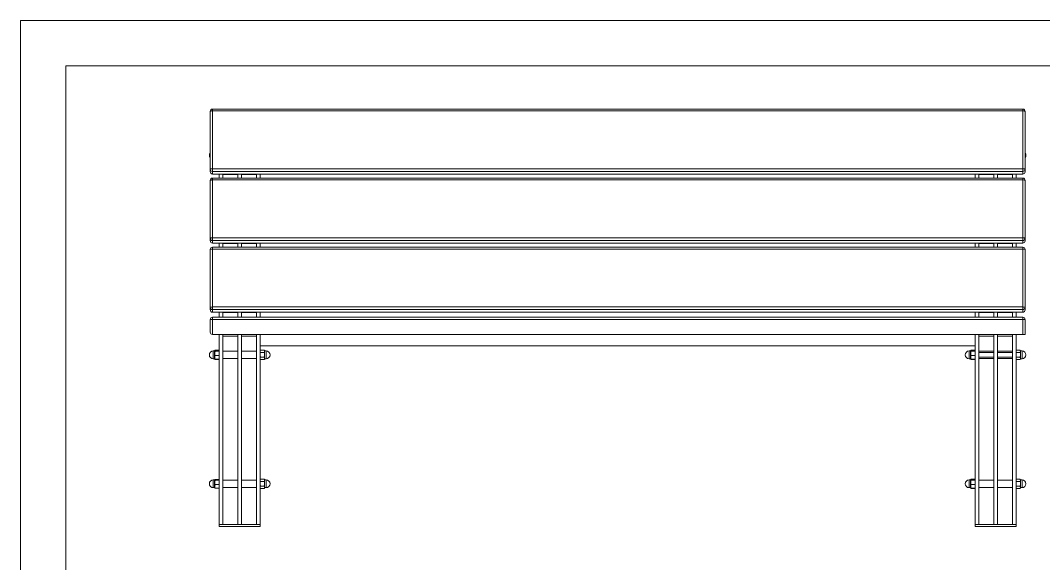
# Model space of a CAD drawing. Header units: millimetres. Extents: x -5523 to 417, y -5243 to -1043.
# Drawn here: x -5523 to -3263, y -2243 to -1043 of the extents above; entities that cross this region are included whole.
import ezdxf

# ---------------------------------------------------------------- set-up
doc = ezdxf.new("R2010")
doc.units = ezdxf.units.MM
doc.layers.add('tabelka', color=155, linetype='Continuous')

# ---------------------------------------------------------------- blocks, each defined once
blk = doc.blocks.new('FRONT')
at = {"color": 0, "linetype": 'Continuous', "lineweight": 0}
for p, q in [((-3965.4, 1310.3), (-3965.4, 1438.3)), ((-2170.4, 1443.3), (-3960.4, 1443.3)), ((-3960.4, 1443.3), (-3960.4, 1439.2)), ((-3960.4, 1439.2), (-3960.4, 1311.1)), ((-2170.4, 1439.2), (-3960.4, 1439.2)), ((-2170.4, 1439.2), (-2170.4, 1443.3)), ((-2170.4, 1311.1), (-2170.4, 1439.2)), ((-2165.4, 1438.3), (-2165.4, 1310.3)), ((-3960.4, 1311.1), (-2170.4, 1311.1)), ((-3960.4, 1311.1), (-3960.4, 1305.4)), ((-2170.4, 1311.1), (-2170.4, 1305.4)), ((-3965.4, 1305.4), (-3965.4, 1310.3)), ((-2170.4, 1305.4), (-3960.4, 1305.4)), ((-3960.4, 1305.4), (-3960.4, 1299.6)), ((-2170.4, 1299.6), (-3960.4, 1299.6)), ((-2170.4, 1290.7), (-3960.4, 1290.7)), ((-3960.4, 1290.7), (-3960.4, 1286.5)), ((-3945.4, 1290.7), (-3945.4, 1299.6)), ((-3937.4, 1299.6), (-3904.4, 1299.6)), ((-3937.4, 1290.7), (-3937.4, 1299.6)), ((-3937.4, 1298.9), (-3904.4, 1298.9)), ((-3904.4, 1290.7), (-3904.4, 1299.6)), ((-3863.4, 1299.6), (-3896.4, 1299.6)), ((-3896.4, 1290.7), (-3896.4, 1299.6)), ((-3863.4, 1298.9), (-3896.4, 1298.9)), ((-3863.4, 1290.7), (-3863.4, 1299.6)), ((-3855.4, 1290.7), (-3855.4, 1299.6)), ((-2275.4, 1290.7), (-2275.4, 1299.6)), ((-2267.4, 1299.6), (-2234.4, 1299.6)), ((-2267.4, 1290.7), (-2267.4, 1299.6)), ((-2267.4, 1298.9), (-2234.4, 1298.9)), ((-2234.4, 1290.7), (-2234.4, 1299.6)), ((-2193.4, 1299.6), (-2226.4, 1299.6)), ((-2226.4, 1290.7), (-2226.4, 1299.6)), ((-2193.4, 1298.9), (-2226.4, 1298.9)), ((-2193.4, 1290.7), (-2193.4, 1299.6)), ((-2185.4, 1290.7), (-2185.4, 1299.6)), ((-2170.4, 1299.6), (-2170.4, 1305.4)), ((-2170.4, 1286.5), (-2170.4, 1290.7)), ((-2165.4, 1310.3), (-2165.4, 1304.5)), ((-3965.4, 1157.6), (-3965.4, 1285.7)), ((-3960.4, 1286.5), (-3960.4, 1158.5)), ((-2170.4, 1286.5), (-3960.4, 1286.5)), ((-2170.4, 1158.5), (-2170.4, 1286.5)), ((-2165.4, 1285.7), (-2165.4, 1157.6)), ((-3965.4, 1152.8), (-3965.4, 1157.6)), ((-3960.4, 1158.5), (-2170.4, 1158.5)), ((-3960.4, 1158.5), (-3960.4, 1152.7)), ((-2170.4, 1152.7), (-3960.4, 1152.7)), ((-3960.4, 1152.7), (-3960.4, 1147)), ((-2170.4, 1158.5), (-2170.4, 1152.7)), ((-2170.4, 1147), (-2170.4, 1152.7)), ((-2165.4, 1157.6), (-2165.4, 1151.9)), ((-3965.4, 1005), (-3965.4, 1133)), ((-2170.4, 1147), (-3960.4, 1147)), ((-2170.4, 1138), (-3960.4, 1138)), ((-3960.4, 1138), (-3960.4, 1133.9)), ((-3960.4, 1133.9), (-3960.4, 1005.9)), ((-2170.4, 1133.9), (-3960.4, 1133.9)), ((-3945.4, 1138), (-3945.4, 1147)), ((-3937.4, 1147), (-3904.4, 1147)), ((-3937.4, 1138), (-3937.4, 1147)), ((-3937.4, 1146.3), (-3904.4, 1146.3)), ((-3904.4, 1138), (-3904.4, 1147)), ((-3863.4, 1147), (-3896.4, 1147)), ((-3896.4, 1138), (-3896.4, 1147)), ((-3863.4, 1146.3), (-3896.4, 1146.3)), ((-3863.4, 1138), (-3863.4, 1147)), ((-3855.4, 1138), (-3855.4, 1147)), ((-2275.4, 1138), (-2275.4, 1147)), ((-2267.4, 1147), (-2234.4, 1147)), ((-2267.4, 1138), (-2267.4, 1147)), ((-2267.4, 1146.3), (-2234.4, 1146.3)), ((-2234.4, 1138), (-2234.4, 1147)), ((-2193.4, 1147), (-2226.4, 1147)), ((-2226.4, 1138), (-2226.4, 1147)), ((-2193.4, 1146.3), (-2226.4, 1146.3)), ((-2193.4, 1138), (-2193.4, 1147)), ((-2185.4, 1138), (-2185.4, 1147)), ((-2170.4, 1133.9), (-2170.4, 1138)), ((-2170.4, 1005.9), (-2170.4, 1133.9)), ((-2165.4, 1133), (-2165.4, 1005)), ((-3965.4, 1000.1), (-3965.4, 1005)), ((-3960.4, 1005.9), (-2170.4, 1005.9)), ((-3960.4, 1005.9), (-3960.4, 1000.1)), ((-2170.4, 1000.1), (-3960.4, 1000.1)), ((-3960.4, 1000.1), (-3960.4, 994.3)), ((-2170.4, 1005.9), (-2170.4, 1000.1)), ((-2170.4, 994.3), (-2170.4, 1000.1)), ((-2165.4, 1005), (-2165.4, 999.3)), ((-3965.4, 978.1), (-3960.4, 978.1)), ((-3965.4, 950.1), (-3965.4, 978.1)), ((-2170.4, 994.3), (-3960.4, 994.3)), ((-3960.4, 983.1), (-2170.4, 983.1)), ((-3960.4, 983.1), (-3960.4, 978.1)), ((-3960.4, 978.1), (-3960.4, 945.1)), ((-2170.4, 978.1), (-3960.4, 978.1)), ((-3945.4, 983.1), (-3945.4, 994.3)), ((-3937.4, 994.3), (-3904.4, 994.3)), ((-3937.4, 983.1), (-3937.4, 994.3)), ((-3937.4, 993.6), (-3904.4, 993.6)), ((-3904.4, 983.1), (-3904.4, 994.3)), ((-3863.4, 994.3), (-3896.4, 994.3)), ((-3896.4, 983.1), (-3896.4, 994.3)), ((-3863.4, 993.6), (-3896.4, 993.6)), ((-3863.4, 983.1), (-3863.4, 994.3)), ((-3855.4, 983.1), (-3855.4, 994.3)), ((-2275.4, 983.1), (-2275.4, 994.3)), ((-2267.4, 994.3), (-2234.4, 994.3)), ((-2267.4, 983.1), (-2267.4, 994.3)), ((-2267.4, 993.6), (-2234.4, 993.6)), ((-2234.4, 983.1), (-2234.4, 994.3)), ((-2193.4, 994.3), (-2226.4, 994.3)), ((-2226.4, 983.1), (-2226.4, 994.3)), ((-2193.4, 993.6), (-2226.4, 993.6)), ((-2193.4, 983.1), (-2193.4, 994.3)), ((-2185.4, 983.1), (-2185.4, 994.3)), ((-2170.4, 983.1), (-2170.4, 978.1)), ((-2170.4, 945.1), (-2170.4, 978.1)), ((-2170.4, 978.1), (-2165.4, 978.1)), ((-2165.4, 978.1), (-2165.4, 945.1)), ((-2170.4, 945.1), (-3960.4, 945.1)), ((-3945.4, 525.1), (-3945.4, 945.1)), ((-3945.4, 945.1), (-3937.4, 945.1)), ((-3937.4, 945.1), (-3937.4, 941.1)), ((-3937.4, 945.1), (-3904.4, 945.1)), ((-3937.4, 525.1), (-3937.4, 945.1)), ((-3937.4, 941.1), (-3904.4, 941.1)), ((-3904.4, 945.1), (-3904.4, 941.1)), ((-3904.4, 525.1), (-3904.4, 945.1)), ((-3904.4, 945.1), (-3896.4, 945.1)), ((-3896.4, 945.1), (-3896.4, 941.1)), ((-3896.4, 945.1), (-3863.4, 945.1)), ((-3896.4, 525.1), (-3896.4, 945.1)), ((-3896.4, 941.1), (-3863.4, 941.1)), ((-3863.4, 945.1), (-3863.4, 941.1)), ((-3863.4, 525.1), (-3863.4, 945.1)), ((-3863.4, 945.1), (-3855.4, 945.1)), ((-3855.4, 525.1), (-3855.4, 945.1)), ((-2275.4, 525.1), (-2275.4, 945.1)), ((-2275.4, 945.1), (-2267.4, 945.1)), ((-2267.4, 945.1), (-2267.4, 941.1)), ((-2267.4, 945.1), (-2234.4, 945.1)), ((-2267.4, 525.1), (-2267.4, 945.1)), ((-2267.4, 941.1), (-2234.4, 941.1)), ((-2234.4, 945.1), (-2234.4, 941.1)), ((-2234.4, 525.1), (-2234.4, 945.1)), ((-2234.4, 945.1), (-2226.4, 945.1)), ((-2226.4, 945.1), (-2226.4, 941.1)), ((-2226.4, 945.1), (-2193.4, 945.1)), ((-2226.4, 525.1), (-2226.4, 945.1)), ((-2226.4, 941.1), (-2193.4, 941.1)), ((-2193.4, 945.1), (-2193.4, 941.1)), ((-2193.4, 525.1), (-2193.4, 945.1)), ((-2193.4, 945.1), (-2185.4, 945.1)), ((-2185.4, 525.1), (-2185.4, 945.1)), ((-2165.4, 945.1), (-2170.4, 945.1)), ((-3955.7, 908.6), (-3958.9, 908.6)), ((-3958.9, 908.6), (-3958.9, 903.3)), ((-3955.7, 891.6), (-3955.7, 908.6)), ((-3954.6, 910.5), (-3955.4, 909.1)), ((-3955.4, 909), (-3955.4, 903.5)), ((-3955.1, 909.4), (-3954.6, 910.5)), ((-3954.6, 910.5), (-3946.2, 910.5)), ((-3954.6, 909.7), (-3946.2, 909.7)), ((-3954.6, 908.3), (-3946.2, 908.3)), ((-3945.4, 909.1), (-3946.2, 910.5)), ((-3946.2, 910.5), (-3945.7, 909.4)), ((-3904.4, 908.1), (-3937.4, 908.1)), ((-3863.4, 908.1), (-3896.4, 908.1)), ((-2275.4, 920.1), (-3855.4, 920.1)), ((-3854.6, 910.5), (-3855.4, 909.1)), ((-3846.2, 910.5), (-3854.6, 910.5)), ((-3846.2, 905.3), (-3854.6, 905.3)), ((-3845.4, 909.1), (-3846.2, 910.5)), ((-3845.4, 907.9), (-3845.4, 909.1)), ((-3845.4, 900.1), (-3845.4, 907.9)), ((-3841.9, 908.6), (-3845.2, 908.6)), ((-3845.2, 908.6), (-3845.2, 891.6)), ((-3841.9, 900.1), (-3841.9, 908.6)), ((-2285.7, 908.6), (-2288.9, 908.6)), ((-2288.9, 908.6), (-2288.9, 903.3)), ((-2285.7, 891.6), (-2285.7, 908.6)), ((-2285.3, 909.4), (-2285.4, 909.1)), ((-2285.4, 909), (-2285.4, 903.5)), ((-2284.6, 910.1), (-2276.2, 910.1)), ((-2284.6, 909.7), (-2276.2, 909.7)), ((-2284.6, 908.3), (-2276.2, 908.3)), ((-2275.4, 909.1), (-2275.6, 909.4)), ((-2234.4, 908.1), (-2267.4, 908.1)), ((-2234.4, 905.1), (-2267.4, 905.1)), ((-2193.4, 908.1), (-2226.4, 908.1)), ((-2193.4, 905.1), (-2226.4, 905.1)), ((-2184.6, 910.5), (-2185.4, 909.1)), ((-2176.2, 910.5), (-2184.6, 910.5)), ((-2176.2, 905.3), (-2184.6, 905.3)), ((-2175.4, 909.1), (-2176.2, 910.5)), ((-2175.4, 907.9), (-2175.4, 909.1)), ((-2175.4, 900.1), (-2175.4, 907.9)), ((-2171.9, 908.6), (-2175.2, 908.6)), ((-2175.2, 908.6), (-2175.2, 891.6)), ((-2171.9, 900.1), (-2171.9, 908.6)), ((-3958.9, 903.3), (-3958.9, 891.6)), ((-3958.9, 891.6), (-3955.7, 891.6)), ((-3955.4, 903.5), (-3955.4, 894.6)), ((-3955.4, 894.6), (-3955.4, 891.1)), ((-3955.4, 891.1), (-3954.6, 889.7)), ((-3954.6, 889.7), (-3955.1, 890.8)), ((-3954.6, 898.7), (-3946.2, 898.7)), ((-3954.6, 890.5), (-3946.2, 890.5)), ((-3954.6, 889.7), (-3946.2, 889.7)), ((-3946.2, 889.7), (-3945.4, 891.1)), ((-3945.7, 890.8), (-3946.2, 889.7)), ((-3937.4, 892.1), (-3904.4, 892.1)), ((-3896.4, 892.1), (-3863.4, 892.1)), ((-3855.4, 891.1), (-3854.6, 889.7)), ((-3846.2, 894.9), (-3854.6, 894.9)), ((-3846.2, 889.7), (-3854.6, 889.7)), ((-3846.2, 889.7), (-3845.4, 891.1)), ((-3845.4, 892.3), (-3845.4, 900.1)), ((-3845.4, 891.1), (-3845.4, 892.3)), ((-3845.2, 891.6), (-3841.9, 891.6)), ((-3841.9, 891.6), (-3841.9, 900.1)), ((-2288.9, 903.3), (-2288.9, 891.6)), ((-2288.9, 891.6), (-2285.7, 891.6)), ((-2285.4, 903.5), (-2285.4, 894.6)), ((-2285.4, 894.6), (-2285.4, 891.1)), ((-2285.4, 891.1), (-2285.3, 890.8)), ((-2284.6, 890.1), (-2284.7, 890.4)), ((-2284.6, 898.7), (-2276.2, 898.7)), ((-2284.6, 890.5), (-2276.2, 890.5)), ((-2284.6, 890.1), (-2276.2, 890.1)), ((-2276.1, 890.4), (-2276.2, 890.1)), ((-2275.6, 890.8), (-2275.4, 891.1)), ((-2267.4, 895.1), (-2234.4, 895.1)), ((-2267.4, 892.1), (-2234.4, 892.1)), ((-2226.4, 895.1), (-2193.4, 895.1)), ((-2226.4, 892.1), (-2193.4, 892.1)), ((-2185.4, 891.1), (-2184.6, 889.7)), ((-2176.2, 894.9), (-2184.6, 894.9)), ((-2176.2, 889.7), (-2184.6, 889.7)), ((-2176.2, 889.7), (-2175.4, 891.1)), ((-2175.4, 892.3), (-2175.4, 900.1)), ((-2175.4, 891.1), (-2175.4, 892.3)), ((-2175.2, 891.6), (-2171.9, 891.6)), ((-2171.9, 891.6), (-2171.9, 900.1)), ((-3955.7, 623.6), (-3958.9, 623.6)), ((-3958.9, 623.6), (-3958.9, 618.3)), ((-3958.9, 618.3), (-3958.9, 606.6)), ((-3955.7, 606.6), (-3955.7, 623.6)), ((-3955.4, 624), (-3955.4, 618.5)), ((-3955.4, 618.5), (-3955.4, 609.6)), ((-3954.6, 624.7), (-3946.2, 624.7)), ((-3954.6, 623.3), (-3946.2, 623.3)), ((-3954.6, 613.7), (-3946.2, 613.7)), ((-3904.4, 623.1), (-3937.4, 623.1)), ((-3863.4, 623.1), (-3896.4, 623.1)), ((-3854.6, 625.5), (-3855.4, 624.1)), ((-3846.2, 625.5), (-3854.6, 625.5)), ((-3846.2, 620.3), (-3854.6, 620.3)), ((-3845.4, 624.1), (-3846.2, 625.5)), ((-3845.4, 622.9), (-3845.4, 624.1)), ((-3845.4, 615.1), (-3845.4, 622.9)), ((-3845.4, 607.3), (-3845.4, 615.1)), ((-3841.9, 623.6), (-3845.2, 623.6)), ((-3845.2, 623.6), (-3845.2, 606.6)), ((-3841.9, 615.1), (-3841.9, 623.6)), ((-3841.9, 606.6), (-3841.9, 615.1)), ((-2285.7, 623.6), (-2288.9, 623.6)), ((-2288.9, 623.6), (-2288.9, 618.3)), ((-2288.9, 618.3), (-2288.9, 606.6)), ((-2285.7, 606.6), (-2285.7, 623.6)), ((-2284.7, 625.3), (-2285.4, 624.1)), ((-2285.4, 624), (-2285.4, 618.5)), ((-2285.4, 618.5), (-2285.4, 609.6)), ((-2284.6, 625.5), (-2285, 624.5)), ((-2284.6, 625.5), (-2284.7, 625.3)), ((-2284.6, 625.5), (-2276.2, 625.5)), ((-2284.6, 624.7), (-2276.2, 624.7)), ((-2284.6, 623.3), (-2276.2, 623.3)), ((-2284.6, 613.7), (-2276.2, 613.7)), ((-2275.9, 624.5), (-2276.2, 625.5)), ((-2276.2, 625.3), (-2276.2, 625.5)), ((-2275.4, 624.1), (-2276.2, 625.3)), ((-2234.4, 623.1), (-2267.4, 623.1)), ((-2193.4, 623.1), (-2226.4, 623.1)), ((-2184.6, 625.5), (-2185.4, 624.1)), ((-2176.2, 625.5), (-2184.6, 625.5)), ((-2176.2, 620.3), (-2184.6, 620.3)), ((-2175.4, 624.1), (-2176.2, 625.5)), ((-2175.4, 622.9), (-2175.4, 624.1)), ((-2175.4, 615.1), (-2175.4, 622.9)), ((-2175.4, 607.3), (-2175.4, 615.1)), ((-2171.9, 623.6), (-2175.2, 623.6)), ((-2175.2, 623.6), (-2175.2, 606.6)), ((-2171.9, 615.1), (-2171.9, 623.6)), ((-2171.9, 606.6), (-2171.9, 615.1)), ((-3958.9, 606.6), (-3955.7, 606.6)), ((-3955.4, 609.6), (-3955.4, 606.1)), ((-3954.6, 605.5), (-3946.2, 605.5)), ((-3937.4, 607.1), (-3904.4, 607.1)), ((-3896.4, 607.1), (-3863.4, 607.1)), ((-3855.4, 606.1), (-3854.6, 604.7)), ((-3846.2, 609.9), (-3854.6, 609.9)), ((-3846.2, 604.7), (-3854.6, 604.7)), ((-3846.2, 604.7), (-3845.4, 606.1)), ((-3845.4, 606.1), (-3845.4, 607.3)), ((-3845.2, 606.6), (-3841.9, 606.6)), ((-2288.9, 606.6), (-2285.7, 606.6)), ((-2285.4, 609.6), (-2285.4, 606.1)), ((-2285.4, 606.1), (-2284.7, 604.8)), ((-2284.6, 604.7), (-2285.1, 605.8)), ((-2284.6, 605.5), (-2276.2, 605.5)), ((-2284.6, 604.7), (-2276.2, 604.7)), ((-2276.2, 604.8), (-2275.4, 606.1)), ((-2275.7, 605.8), (-2276.2, 604.7)), ((-2267.4, 607.1), (-2234.4, 607.1)), ((-2226.4, 607.1), (-2193.4, 607.1)), ((-2185.4, 606.1), (-2184.6, 604.7)), ((-2176.2, 609.9), (-2184.6, 609.9)), ((-2176.2, 604.7), (-2184.6, 604.7)), ((-2176.2, 604.7), (-2175.4, 606.1)), ((-2175.4, 606.1), (-2175.4, 607.3)), ((-2175.2, 606.6), (-2171.9, 606.6)), ((-3945.4, 521.1), (-3945.4, 525.1)), ((-3855.4, 525.1), (-3945.4, 525.1)), ((-3945.4, 525.1), (-3937.4, 525.1)), ((-3855.4, 521.1), (-3945.4, 521.1)), ((-3904.4, 525.1), (-3896.4, 525.1)), ((-3863.4, 525.1), (-3855.4, 525.1)), ((-3855.4, 521.1), (-3855.4, 525.1)), ((-2275.4, 525.1), (-2275.4, 521.1)), ((-2275.4, 525.1), (-2185.4, 525.1)), ((-2275.4, 525.1), (-2267.4, 525.1)), ((-2275.4, 521.1), (-2185.4, 521.1)), ((-2234.4, 525.1), (-2226.4, 525.1)), ((-2193.4, 525.1), (-2185.4, 525.1)), ((-2185.4, 525.1), (-2185.4, 521.1))]:
    blk.add_line(p, q, dxfattribs=at)
at = {"color": 0, "linetype": 'Continuous', "lineweight": 0, "flags": 128}
for points in [[(-3960.4, 1439.2), (-3961.4, 1439.2), (-3962.3, 1439.1), (-3963.2, 1439), (-3964, 1438.9), (-3964.6, 1438.8), (-3965.1, 1438.6), (-3965.3, 1438.5), (-3965.4, 1438.3)], [(-2170.4, 1439.2), (-2169.5, 1439.2), (-2168.5, 1439.1), (-2167.7, 1439), (-2166.9, 1438.9), (-2166.3, 1438.8), (-2165.8, 1438.6), (-2165.5, 1438.5), (-2165.4, 1438.3)], [(-3960.4, 1311.1), (-3961.4, 1311.1), (-3962.3, 1311.1), (-3963.2, 1311), (-3964, 1310.9), (-3964.6, 1310.8), (-3965.1, 1310.6), (-3965.3, 1310.4), (-3965.4, 1310.3)], [(-2170.4, 1311.1), (-2169.5, 1311.1), (-2168.5, 1311.1), (-2167.7, 1311), (-2166.9, 1310.9), (-2166.3, 1310.8), (-2165.8, 1310.6), (-2165.5, 1310.4), (-2165.4, 1310.3)], [(-3960.4, 1286.5), (-3961.4, 1286.5), (-3962.3, 1286.5), (-3963.2, 1286.4), (-3964, 1286.3), (-3964.6, 1286.1), (-3965.1, 1286), (-3965.3, 1285.8), (-3965.4, 1285.7)], [(-2170.4, 1286.5), (-2169.5, 1286.5), (-2168.5, 1286.5), (-2167.7, 1286.4), (-2166.9, 1286.3), (-2166.3, 1286.1), (-2165.8, 1286), (-2165.5, 1285.8), (-2165.4, 1285.7)], [(-3960.4, 1158.5), (-3961.4, 1158.5), (-3962.3, 1158.4), (-3963.2, 1158.4), (-3964, 1158.2), (-3964.6, 1158.1), (-3965.1, 1158), (-3965.3, 1157.8), (-3965.4, 1157.6)], [(-2170.4, 1158.5), (-2169.5, 1158.5), (-2168.5, 1158.4), (-2167.7, 1158.4), (-2166.9, 1158.2), (-2166.3, 1158.1), (-2165.8, 1158), (-2165.5, 1157.8), (-2165.4, 1157.6)], [(-3960.4, 1133.9), (-3961.4, 1133.9), (-3962.3, 1133.8), (-3963.2, 1133.7), (-3964, 1133.6), (-3964.6, 1133.5), (-3965.1, 1133.3), (-3965.3, 1133.2), (-3965.4, 1133)], [(-2170.4, 1133.9), (-2169.5, 1133.9), (-2168.5, 1133.8), (-2167.7, 1133.7), (-2166.9, 1133.6), (-2166.3, 1133.5), (-2165.8, 1133.3), (-2165.5, 1133.2), (-2165.4, 1133)], [(-3960.4, 1005.9), (-3961.4, 1005.8), (-3962.3, 1005.8), (-3963.2, 1005.7), (-3964, 1005.6), (-3964.6, 1005.5), (-3965.1, 1005.3), (-3965.3, 1005.2), (-3965.4, 1005)], [(-2170.4, 1005.9), (-2169.5, 1005.8), (-2168.5, 1005.8), (-2167.7, 1005.7), (-2166.9, 1005.6), (-2166.3, 1005.5), (-2165.8, 1005.3), (-2165.5, 1005.2), (-2165.4, 1005)]]:
    blk.add_lwpolyline(points, dxfattribs=at)
at = {"color": 0, "linetype": 'Continuous', "lineweight": 0}
for centre, radius, start, end in [((-3960.4, 1438.3), 5, 90, 180), ((-2170.4, 1438.3), 5, 0, 90), ((-3958.9, 1341.4), 8.5, 139.8808, 220.1192), ((-2171.9, 1341.4), 8.5, 319.8808, 40.1192), ((-3960.5, 1310.3), 4.96, 180.442, 270.4351), ((-3960.4, 1285.7), 5, 90, 180), ((-2170.4, 1310.3), 4.96, 269.5654, 359.5575), ((-2170.4, 1304.6), 4.96, 269.5654, 359.5575), ((-2170.4, 1285.7), 5, 0, 90), ((-3960.5, 1157.7), 4.96, 180.4418, 270.4351), ((-2170.4, 1157.7), 4.96, 269.5654, 359.5577), ((-3960.4, 1133), 5, 90, 180), ((-2170.4, 1151.9), 4.96, 269.5654, 359.5577), ((-2170.4, 1133), 5, 0, 90), ((-3960.5, 1005), 4.96, 180.4418, 270.4352), ((-2170.4, 1005), 4.96, 269.5653, 359.5576), ((-2170.4, 999.3), 4.96, 269.5653, 359.5577), ((-3960.4, 978.1), 5, 90, 180), ((-2170.4, 978.1), 5, 0, 90), ((-3960.4, 950.1), 5, 180, 270), ((-3958.9, 900.1), 8.5, 90, 270), ((-3955.7, 908.8), 0.25, 270, 0), ((-3845.2, 908.8), 0.25, 180, 270), ((-3841.9, 900.1), 8.5, 0, 90), ((-2288.9, 900.1), 8.5, 90, 270), ((-2285.7, 908.8), 0.25, 270, 0), ((-2175.2, 908.8), 0.25, 180, 270), ((-2171.9, 900.1), 8.5, 0, 90), ((-3955.7, 891.3), 0.25, 0, 90), ((-3845.2, 891.3), 0.25, 90, 180), ((-3841.9, 900.1), 8.5, 270, 0), ((-2285.7, 891.3), 0.25, 0, 90), ((-2175.2, 891.3), 0.25, 90, 180), ((-2171.9, 900.1), 8.5, 270, 0), ((-3958.9, 615.1), 8.5, 90, 270), ((-3955.7, 623.8), 0.25, 270, 0), ((-3845.2, 623.8), 0.25, 180, 270), ((-3841.9, 615.1), 8.5, 0, 90), ((-3841.9, 615.1), 8.5, 270, 0), ((-2288.9, 615.1), 8.5, 90, 270), ((-2285.7, 623.8), 0.25, 270, 0), ((-2175.2, 623.8), 0.25, 180, 270), ((-2171.9, 615.1), 8.5, 0, 90), ((-2171.9, 615.1), 8.5, 270, 0), ((-3955.7, 606.3), 0.25, 0, 90), ((-3845.2, 606.3), 0.25, 90, 180), ((-2285.7, 606.3), 0.25, 0, 90), ((-2175.2, 606.3), 0.25, 90, 180)]:
    blk.add_arc(centre, radius, start, end, dxfattribs=at)
for centre in [(-3960.4, 1305.4), (-3960.4, 1152.8), (-3960.4, 1000.1)]:
    blk.add_ellipse(centre, major_axis=(0, 5.79), ratio=0.863218, start_param=1.570796, end_param=3.141593, dxfattribs=at)
for points, knots in [([(-3955.4, 909), (-3955.4, 909), (-3955.4, 909.2), (-3955.2, 909.4), (-3954.8, 909.6), (-3954.6, 909.7)], [0, 0, 0, 0, 0.070089, 0.530784, 1, 1, 1, 1]), ([(-3954.6, 908.3), (-3954.9, 908.4), (-3955.3, 908.7), (-3955.4, 908.9), (-3955.4, 909)], [0, 0, 0, 0, 0.495457, 1, 1, 1, 1]), ([(-3955.4, 903.5), (-3955.3, 904.8), (-3955.2, 906.4), (-3954.7, 908), (-3954.6, 908.3)], [0, 0, 0, 0, 0.760801, 1, 1, 1, 1]), ([(-3946.2, 909.7), (-3946, 909.6), (-3945.6, 909.4), (-3945.5, 909.1), (-3945.4, 909)], [0, 0, 0, 0, 0.49546, 1, 1, 1, 1]), ([(-3945.4, 909), (-3945.4, 909), (-3945.4, 908.9), (-3945.6, 908.6), (-3946, 908.4), (-3946.2, 908.3)], [0, 0, 0, 0, 0.070091, 0.530784, 1, 1, 1, 1]), ([(-3946.2, 908.3), (-3946.1, 908), (-3945.7, 906.4), (-3945.5, 904.8), (-3945.4, 903.5)], [0, 0, 0, 0, 0.239199, 1, 1, 1, 1]), ([(-3855.4, 907.9), (-3855.4, 907.9), (-3855.4, 908.4), (-3855.2, 909.3), (-3854.8, 910.1), (-3854.6, 910.5)], [0, 0, 0, 0, 0.070089, 0.530785, 1, 1, 1, 1]), ([(-3854.6, 905.3), (-3854.9, 905.7), (-3855.3, 906.6), (-3855.4, 907.4), (-3855.4, 907.9)], [0, 0, 0, 0, 0.4954594, 1, 1, 1, 1]), ([(-3855.4, 900.1), (-3855.4, 900.5), (-3855.4, 902.3), (-3855, 904), (-3854.6, 905.3)], [0, 0, 0, 0, 0.2540795, 1, 1, 1, 1]), ([(-3846.2, 910.5), (-3846, 910.1), (-3845.6, 909.2), (-3845.5, 908.3), (-3845.4, 907.9)], [0, 0, 0, 0, 0.495457, 1, 1, 1, 1]), ([(-3845.4, 907.9), (-3845.4, 907.8), (-3845.4, 907.4), (-3845.6, 906.5), (-3846, 905.7), (-3846.2, 905.3)], [0, 0, 0, 0, 0.07009, 0.530785, 1, 1, 1, 1]), ([(-3846.2, 905.3), (-3845.9, 904), (-3845.5, 902.3), (-3845.4, 900.5), (-3845.4, 900.1)], [0, 0, 0, 0, 0.74592, 1, 1, 1, 1]), ([(-2285.4, 909), (-2285.4, 909), (-2285.4, 909.2), (-2285.3, 909.4), (-2284.8, 909.6), (-2284.6, 909.7)], [0, 0, 0, 0, 0.070089, 0.530782, 1, 1, 1, 1]), ([(-2284.6, 908.3), (-2284.9, 908.4), (-2285.3, 908.7), (-2285.4, 908.9), (-2285.4, 909)], [0, 0, 0, 0, 0.495456, 1, 1, 1, 1]), ([(-2285.4, 903.5), (-2285.3, 904.8), (-2285.2, 906.4), (-2284.7, 908), (-2284.6, 908.3)], [0, 0, 0, 0, 0.760802, 1, 1, 1, 1]), ([(-2285.2, 909.4), (-2285.2, 909.4), (-2285.1, 909.7), (-2284.9, 909.9), (-2284.6, 910.1)], [0, 0, 0, 0, 0.178574, 1, 1, 1, 1]), ([(-2276.2, 910.1), (-2276, 909.9), (-2275.7, 909.6), (-2275.6, 909.4), (-2275.6, 909.4)], [0, 0, 0, 0, 0.867156, 1, 1, 1, 1]), ([(-2276.2, 909.7), (-2276, 909.6), (-2275.6, 909.4), (-2275.5, 909.1), (-2275.4, 909)], [0, 0, 0, 0, 0.4954588, 1, 1, 1, 1]), ([(-2275.4, 909), (-2275.4, 909), (-2275.4, 908.9), (-2275.6, 908.6), (-2276, 908.4), (-2276.2, 908.3)], [0, 0, 0, 0, 0.070092, 0.530786, 1, 1, 1, 1]), ([(-2276.2, 908.3), (-2276.1, 908), (-2275.7, 906.4), (-2275.5, 904.8), (-2275.4, 903.5)], [0, 0, 0, 0, 0.239198, 1, 1, 1, 1]), ([(-2185.4, 907.9), (-2185.4, 907.9), (-2185.4, 908.4), (-2185.2, 909.3), (-2184.8, 910.1), (-2184.6, 910.5)], [0, 0, 0, 0, 0.070089, 0.530784, 1, 1, 1, 1]), ([(-2184.6, 905.3), (-2184.9, 905.7), (-2185.3, 906.6), (-2185.4, 907.4), (-2185.4, 907.9)], [0, 0, 0, 0, 0.495458, 1, 1, 1, 1]), ([(-2185.4, 900.1), (-2185.4, 900.5), (-2185.4, 902.3), (-2185, 904), (-2184.6, 905.3)], [0, 0, 0, 0, 0.2540784, 1, 1, 1, 1]), ([(-2176.2, 910.5), (-2176, 910.1), (-2175.6, 909.2), (-2175.5, 908.3), (-2175.4, 907.9)], [0, 0, 0, 0, 0.495456, 1, 1, 1, 1]), ([(-2175.4, 907.9), (-2175.4, 907.8), (-2175.4, 907.4), (-2175.6, 906.5), (-2176, 905.7), (-2176.2, 905.3)], [0, 0, 0, 0, 0.07009, 0.530787, 1, 1, 1, 1]), ([(-2176.2, 905.3), (-2175.9, 904), (-2175.5, 902.3), (-2175.4, 900.5), (-2175.4, 900.1)], [0, 0, 0, 0, 0.74592, 1, 1, 1, 1]), ([(-3954.6, 898.7), (-3955, 899.9), (-3955.4, 901.5), (-3955.4, 903.1), (-3955.4, 903.5)], [0, 0, 0, 0, 0.74592, 1, 1, 1, 1]), ([(-3955.4, 894.6), (-3955.4, 894.7), (-3955.4, 895.5), (-3955.2, 896.8), (-3954.8, 898.1), (-3954.6, 898.7)], [0, 0, 0, 0, 0.07009, 0.530784, 1, 1, 1, 1]), ([(-3954.6, 890.5), (-3954.9, 891.2), (-3955.3, 892.5), (-3955.4, 893.9), (-3955.4, 894.6)], [0, 0, 0, 0, 0.495458, 1, 1, 1, 1]), ([(-3955.4, 891.2), (-3955.4, 891.1), (-3955.4, 891), (-3955.2, 890.8), (-3954.8, 890.6), (-3954.6, 890.5)], [0, 0, 0, 0, 0.070089, 0.530786, 1, 1, 1, 1]), ([(-3945.4, 903.5), (-3945.4, 903.1), (-3945.5, 901.5), (-3945.9, 899.9), (-3946.2, 898.7)], [0, 0, 0, 0, 0.25408, 1, 1, 1, 1]), ([(-3946.2, 898.7), (-3946, 898.1), (-3945.6, 896.7), (-3945.5, 895.3), (-3945.4, 894.6)], [0, 0, 0, 0, 0.4954575, 1, 1, 1, 1]), ([(-3945.4, 894.6), (-3945.4, 894.5), (-3945.4, 893.8), (-3945.6, 892.4), (-3946, 891.1), (-3946.2, 890.5)], [0, 0, 0, 0, 0.0700901, 0.5307847, 1, 1, 1, 1]), ([(-3946.2, 890.5), (-3946, 890.6), (-3945.6, 890.8), (-3945.5, 891.1), (-3945.4, 891.2)], [0, 0, 0, 0, 0.495458, 1, 1, 1, 1]), ([(-3854.6, 894.9), (-3854.7, 895.3), (-3855.2, 897), (-3855.3, 898.8), (-3855.4, 900.1)], [0, 0, 0, 0, 0.239199, 1, 1, 1, 1]), ([(-3855.4, 892.3), (-3855.4, 892.4), (-3855.4, 892.8), (-3855.2, 893.7), (-3854.8, 894.5), (-3854.6, 894.9)], [0, 0, 0, 0, 0.07009, 0.530785, 1, 1, 1, 1]), ([(-3854.6, 889.7), (-3854.9, 890.1), (-3855.3, 891), (-3855.4, 891.9), (-3855.4, 892.3)], [0, 0, 0, 0, 0.495457, 1, 1, 1, 1]), ([(-3845.4, 900.1), (-3845.5, 898.8), (-3845.7, 897), (-3846.1, 895.3), (-3846.2, 894.9)], [0, 0, 0, 0, 0.760801, 1, 1, 1, 1]), ([(-3846.2, 894.9), (-3846, 894.5), (-3845.6, 893.6), (-3845.5, 892.7), (-3845.4, 892.3)], [0, 0, 0, 0, 0.495459, 1, 1, 1, 1]), ([(-3845.4, 892.3), (-3845.4, 892.2), (-3845.4, 891.8), (-3845.6, 890.9), (-3846, 890.1), (-3846.2, 889.7)], [0, 0, 0, 0, 0.0700895, 0.5307851, 1, 1, 1, 1]), ([(-2284.6, 898.7), (-2285, 899.9), (-2285.4, 901.5), (-2285.4, 903.1), (-2285.4, 903.5)], [0, 0, 0, 0, 0.74592, 1, 1, 1, 1]), ([(-2285.4, 894.6), (-2285.4, 894.7), (-2285.4, 895.5), (-2285.3, 896.8), (-2284.8, 898.1), (-2284.6, 898.7)], [0, 0, 0, 0, 0.07009, 0.530782, 1, 1, 1, 1]), ([(-2284.6, 890.5), (-2284.9, 891.2), (-2285.3, 892.5), (-2285.4, 893.9), (-2285.4, 894.6)], [0, 0, 0, 0, 0.495457, 1, 1, 1, 1]), ([(-2285.4, 891.2), (-2285.4, 891.1), (-2285.4, 891), (-2285.3, 890.8), (-2284.8, 890.6), (-2284.6, 890.5)], [0, 0, 0, 0, 0.070089, 0.530784, 1, 1, 1, 1]), ([(-2285.2, 890.8), (-2285.2, 890.8), (-2285.1, 890.5), (-2284.9, 890.3), (-2284.6, 890.1)], [0, 0, 0, 0, 0.178573, 1, 1, 1, 1]), ([(-2275.4, 903.5), (-2275.4, 903.1), (-2275.5, 901.5), (-2275.9, 899.9), (-2276.2, 898.7)], [0, 0, 0, 0, 0.25408, 1, 1, 1, 1]), ([(-2276.2, 898.7), (-2276, 898.1), (-2275.6, 896.7), (-2275.5, 895.3), (-2275.4, 894.6)], [0, 0, 0, 0, 0.495457, 1, 1, 1, 1]), ([(-2275.4, 894.6), (-2275.4, 894.5), (-2275.4, 893.8), (-2275.6, 892.4), (-2276, 891.1), (-2276.2, 890.5)], [0, 0, 0, 0, 0.07009, 0.530786, 1, 1, 1, 1]), ([(-2276.2, 890.5), (-2276, 890.6), (-2275.6, 890.8), (-2275.5, 891.1), (-2275.4, 891.2)], [0, 0, 0, 0, 0.495458, 1, 1, 1, 1]), ([(-2276.2, 890.1), (-2276, 890.3), (-2275.7, 890.5), (-2275.6, 890.8), (-2275.6, 890.8)], [0, 0, 0, 0, 0.867156, 1, 1, 1, 1]), ([(-2184.6, 894.9), (-2184.7, 895.3), (-2185.2, 897), (-2185.3, 898.8), (-2185.4, 900.1)], [0, 0, 0, 0, 0.239198, 1, 1, 1, 1]), ([(-2185.4, 892.3), (-2185.4, 892.4), (-2185.4, 892.8), (-2185.2, 893.7), (-2184.8, 894.5), (-2184.6, 894.9)], [0, 0, 0, 0, 0.07009, 0.530784, 1, 1, 1, 1]), ([(-2184.6, 889.7), (-2184.9, 890.1), (-2185.3, 891), (-2185.4, 891.9), (-2185.4, 892.3)], [0, 0, 0, 0, 0.4954555, 1, 1, 1, 1]), ([(-2175.4, 900.1), (-2175.5, 898.8), (-2175.7, 897), (-2176.1, 895.3), (-2176.2, 894.9)], [0, 0, 0, 0, 0.760802, 1, 1, 1, 1]), ([(-2176.2, 894.9), (-2176, 894.5), (-2175.6, 893.6), (-2175.5, 892.7), (-2175.4, 892.3)], [0, 0, 0, 0, 0.495458, 1, 1, 1, 1]), ([(-2175.4, 892.3), (-2175.4, 892.2), (-2175.4, 891.8), (-2175.6, 890.9), (-2176, 890.1), (-2176.2, 889.7)], [0, 0, 0, 0, 0.0700898, 0.5307869, 1, 1, 1, 1]), ([(-3955.4, 624), (-3955.4, 624), (-3955.4, 624.2), (-3955.2, 624.4), (-3954.8, 624.6), (-3954.6, 624.7)], [0, 0, 0, 0, 0.070089, 0.530784, 1, 1, 1, 1]), ([(-3954.6, 623.3), (-3954.9, 623.4), (-3955.3, 623.7), (-3955.4, 623.9), (-3955.4, 624)], [0, 0, 0, 0, 0.495457, 1, 1, 1, 1]), ([(-3955.4, 618.5), (-3955.3, 619.8), (-3955.2, 621.4), (-3954.7, 623), (-3954.6, 623.3)], [0, 0, 0, 0, 0.760803, 1, 1, 1, 1]), ([(-3954.6, 613.7), (-3955, 614.9), (-3955.4, 616.5), (-3955.4, 618.1), (-3955.4, 618.5)], [0, 0, 0, 0, 0.745919, 1, 1, 1, 1]), ([(-3955.4, 609.6), (-3955.4, 609.7), (-3955.4, 610.5), (-3955.2, 611.8), (-3954.8, 613.1), (-3954.6, 613.7)], [0, 0, 0, 0, 0.070093, 0.530783, 1, 1, 1, 1]), ([(-3946.2, 624.7), (-3946, 624.6), (-3945.6, 624.4), (-3945.5, 624.1), (-3945.4, 624)], [0, 0, 0, 0, 0.495457, 1, 1, 1, 1]), ([(-3945.4, 624), (-3945.4, 624), (-3945.4, 623.9), (-3945.6, 623.6), (-3946, 623.4), (-3946.2, 623.3)], [0, 0, 0, 0, 0.070088, 0.530784, 1, 1, 1, 1]), ([(-3946.2, 623.3), (-3946.1, 623), (-3945.7, 621.4), (-3945.5, 619.8), (-3945.4, 618.5)], [0, 0, 0, 0, 0.239197, 1, 1, 1, 1]), ([(-3945.4, 618.5), (-3945.4, 618.1), (-3945.5, 616.5), (-3945.9, 614.9), (-3946.2, 613.7)], [0, 0, 0, 0, 0.254081, 1, 1, 1, 1]), ([(-3946.2, 613.7), (-3946, 613.1), (-3945.6, 611.7), (-3945.5, 610.3), (-3945.4, 609.6)], [0, 0, 0, 0, 0.495456, 1, 1, 1, 1]), ([(-3855.4, 622.9), (-3855.4, 622.9), (-3855.4, 623.4), (-3855.2, 624.3), (-3854.8, 625.1), (-3854.6, 625.5)], [0, 0, 0, 0, 0.0700887, 0.5307848, 1, 1, 1, 1]), ([(-3854.6, 620.3), (-3854.9, 620.7), (-3855.3, 621.6), (-3855.4, 622.4), (-3855.4, 622.9)], [0, 0, 0, 0, 0.495461, 1, 1, 1, 1]), ([(-3855.4, 615.1), (-3855.4, 615.5), (-3855.4, 617.3), (-3855, 619), (-3854.6, 620.3)], [0, 0, 0, 0, 0.254081, 1, 1, 1, 1]), ([(-3854.6, 609.9), (-3854.7, 610.3), (-3855.2, 612), (-3855.3, 613.8), (-3855.4, 615.1)], [0, 0, 0, 0, 0.239198, 1, 1, 1, 1]), ([(-3846.2, 625.5), (-3846, 625.1), (-3845.6, 624.2), (-3845.5, 623.3), (-3845.4, 622.9)], [0, 0, 0, 0, 0.495456, 1, 1, 1, 1]), ([(-3845.4, 622.9), (-3845.4, 622.8), (-3845.4, 622.4), (-3845.6, 621.5), (-3846, 620.7), (-3846.2, 620.3)], [0, 0, 0, 0, 0.070089, 0.530782, 1, 1, 1, 1]), ([(-3846.2, 620.3), (-3845.9, 619), (-3845.5, 617.3), (-3845.4, 615.5), (-3845.4, 615.1)], [0, 0, 0, 0, 0.745919, 1, 1, 1, 1]), ([(-3845.4, 615.1), (-3845.5, 613.8), (-3845.7, 612), (-3846.1, 610.3), (-3846.2, 609.9)], [0, 0, 0, 0, 0.760802, 1, 1, 1, 1]), ([(-2285.4, 624), (-2285.4, 624), (-2285.4, 624.2), (-2285.3, 624.4), (-2284.8, 624.6), (-2284.6, 624.7)], [0, 0, 0, 0, 0.070089, 0.530782, 1, 1, 1, 1]), ([(-2284.6, 623.3), (-2284.9, 623.4), (-2285.3, 623.7), (-2285.4, 623.9), (-2285.4, 624)], [0, 0, 0, 0, 0.495456, 1, 1, 1, 1]), ([(-2285.4, 618.5), (-2285.3, 619.8), (-2285.2, 621.4), (-2284.7, 623), (-2284.6, 623.3)], [0, 0, 0, 0, 0.760804, 1, 1, 1, 1]), ([(-2284.6, 613.7), (-2285, 614.9), (-2285.4, 616.5), (-2285.4, 618.1), (-2285.4, 618.5)], [0, 0, 0, 0, 0.745919, 1, 1, 1, 1]), ([(-2285.4, 609.6), (-2285.4, 609.7), (-2285.4, 610.5), (-2285.3, 611.8), (-2284.8, 613.1), (-2284.6, 613.7)], [0, 0, 0, 0, 0.070093, 0.530781, 1, 1, 1, 1]), ([(-2276.2, 624.7), (-2276, 624.6), (-2275.6, 624.4), (-2275.5, 624.1), (-2275.4, 624)], [0, 0, 0, 0, 0.495456, 1, 1, 1, 1]), ([(-2275.4, 624), (-2275.4, 624), (-2275.4, 623.9), (-2275.6, 623.6), (-2276, 623.4), (-2276.2, 623.3)], [0, 0, 0, 0, 0.070089, 0.530786, 1, 1, 1, 1]), ([(-2276.2, 623.3), (-2276.1, 623), (-2275.7, 621.4), (-2275.5, 619.8), (-2275.4, 618.5)], [0, 0, 0, 0, 0.239196, 1, 1, 1, 1]), ([(-2275.4, 618.5), (-2275.4, 618.1), (-2275.5, 616.5), (-2275.9, 614.9), (-2276.2, 613.7)], [0, 0, 0, 0, 0.254081, 1, 1, 1, 1]), ([(-2276.2, 613.7), (-2276, 613.1), (-2275.6, 611.7), (-2275.5, 610.3), (-2275.4, 609.6)], [0, 0, 0, 0, 0.495455, 1, 1, 1, 1]), ([(-2185.4, 622.9), (-2185.4, 622.9), (-2185.4, 623.4), (-2185.2, 624.3), (-2184.8, 625.1), (-2184.6, 625.5)], [0, 0, 0, 0, 0.070088, 0.530784, 1, 1, 1, 1]), ([(-2184.6, 620.3), (-2184.9, 620.7), (-2185.3, 621.6), (-2185.4, 622.4), (-2185.4, 622.9)], [0, 0, 0, 0, 0.49546, 1, 1, 1, 1]), ([(-2185.4, 615.1), (-2185.4, 615.5), (-2185.4, 617.3), (-2185, 619), (-2184.6, 620.3)], [0, 0, 0, 0, 0.25408, 1, 1, 1, 1]), ([(-2184.6, 609.9), (-2184.7, 610.3), (-2185.2, 612), (-2185.3, 613.8), (-2185.4, 615.1)], [0, 0, 0, 0, 0.239197, 1, 1, 1, 1]), ([(-2176.2, 625.5), (-2176, 625.1), (-2175.6, 624.2), (-2175.5, 623.3), (-2175.4, 622.9)], [0, 0, 0, 0, 0.495454, 1, 1, 1, 1]), ([(-2175.4, 622.9), (-2175.4, 622.8), (-2175.4, 622.4), (-2175.6, 621.5), (-2176, 620.7), (-2176.2, 620.3)], [0, 0, 0, 0, 0.070089, 0.530784, 1, 1, 1, 1]), ([(-2176.2, 620.3), (-2175.9, 619), (-2175.5, 617.3), (-2175.4, 615.5), (-2175.4, 615.1)], [0, 0, 0, 0, 0.745918, 1, 1, 1, 1]), ([(-2175.4, 615.1), (-2175.5, 613.8), (-2175.7, 612), (-2176.1, 610.3), (-2176.2, 609.9)], [0, 0, 0, 0, 0.760803, 1, 1, 1, 1]), ([(-3954.6, 605.5), (-3954.9, 606.2), (-3955.3, 607.5), (-3955.4, 608.9), (-3955.4, 609.6)], [0, 0, 0, 0, 0.495455, 1, 1, 1, 1]), ([(-3955.4, 606.2), (-3955.4, 606.1), (-3955.4, 606), (-3955.2, 605.8), (-3954.8, 605.6), (-3954.6, 605.5)], [0, 0, 0, 0, 0.070088, 0.530783, 1, 1, 1, 1]), ([(-3945.4, 609.6), (-3945.4, 609.5), (-3945.4, 608.8), (-3945.6, 607.4), (-3946, 606.1), (-3946.2, 605.5)], [0, 0, 0, 0, 0.070088, 0.530784, 1, 1, 1, 1]), ([(-3946.2, 605.5), (-3946, 605.6), (-3945.6, 605.8), (-3945.5, 606.1), (-3945.4, 606.2)], [0, 0, 0, 0, 0.495458, 1, 1, 1, 1]), ([(-3855.4, 607.3), (-3855.4, 607.4), (-3855.4, 607.8), (-3855.2, 608.7), (-3854.8, 609.5), (-3854.6, 609.9)], [0, 0, 0, 0, 0.070092, 0.530782, 1, 1, 1, 1]), ([(-3854.6, 604.7), (-3854.9, 605.1), (-3855.3, 606), (-3855.4, 606.9), (-3855.4, 607.3)], [0, 0, 0, 0, 0.495458, 1, 1, 1, 1]), ([(-3846.2, 609.9), (-3846, 609.5), (-3845.6, 608.6), (-3845.5, 607.7), (-3845.4, 607.3)], [0, 0, 0, 0, 0.495458, 1, 1, 1, 1]), ([(-3845.4, 607.3), (-3845.4, 607.2), (-3845.4, 606.8), (-3845.6, 605.9), (-3846, 605.1), (-3846.2, 604.7)], [0, 0, 0, 0, 0.070089, 0.530785, 1, 1, 1, 1]), ([(-2284.6, 605.5), (-2284.9, 606.2), (-2285.3, 607.5), (-2285.4, 608.9), (-2285.4, 609.6)], [0, 0, 0, 0, 0.495454, 1, 1, 1, 1]), ([(-2285.4, 606.2), (-2285.4, 606.1), (-2285.4, 606), (-2285.3, 605.8), (-2284.8, 605.6), (-2284.6, 605.5)], [0, 0, 0, 0, 0.070089, 0.530781, 1, 1, 1, 1]), ([(-2275.4, 609.6), (-2275.4, 609.5), (-2275.4, 608.8), (-2275.6, 607.4), (-2276, 606.1), (-2276.2, 605.5)], [0, 0, 0, 0, 0.070088, 0.530786, 1, 1, 1, 1]), ([(-2276.2, 605.5), (-2276, 605.6), (-2275.6, 605.8), (-2275.5, 606.1), (-2275.4, 606.2)], [0, 0, 0, 0, 0.495458, 1, 1, 1, 1]), ([(-2185.4, 607.3), (-2185.4, 607.4), (-2185.4, 607.8), (-2185.2, 608.7), (-2184.8, 609.5), (-2184.6, 609.9)], [0, 0, 0, 0, 0.070091, 0.530781, 1, 1, 1, 1]), ([(-2184.6, 604.7), (-2184.9, 605.1), (-2185.3, 606), (-2185.4, 606.9), (-2185.4, 607.3)], [0, 0, 0, 0, 0.495457, 1, 1, 1, 1]), ([(-2176.2, 609.9), (-2176, 609.5), (-2175.6, 608.6), (-2175.5, 607.7), (-2175.4, 607.3)], [0, 0, 0, 0, 0.495457, 1, 1, 1, 1]), ([(-2175.4, 607.3), (-2175.4, 607.2), (-2175.4, 606.8), (-2175.6, 605.9), (-2176, 605.1), (-2176.2, 604.7)], [0, 0, 0, 0, 0.070089, 0.530787, 1, 1, 1, 1])]:
    blk.add_open_spline(points, degree=3, knots=knots, dxfattribs=at)

msp = doc.modelspace()

# ---------------------------------------------------------------- linework, layer by layer
at = {"layer": 'tabelka', "lineweight": 5}
for points in [[(-5522.78, -1043.13), (417.22, -1043.13), (417.22, -5243.13), (-5522.78, -5243.13)], [(-5422.78, -1143.13), (317.22, -1143.13), (317.22, -5143.13), (-5422.78, -5143.13)]]:
    msp.add_lwpolyline(points, close=True, dxfattribs=at)

# ---------------------------------------------------------------- block references
msp.add_blockref('FRONT', (-1138.1, -2682.16))

doc.saveas('drawing.dxf')
